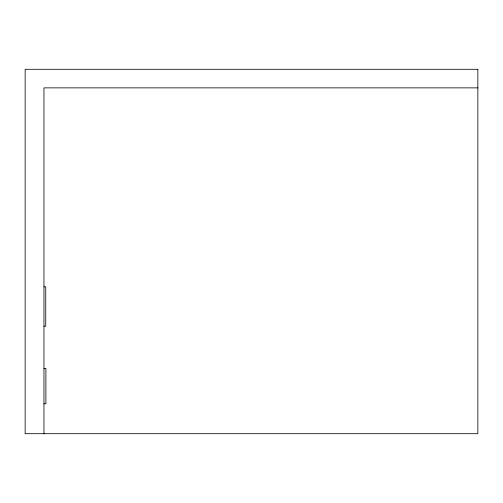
<?xml version="1.0" encoding="UTF-8"?>
<svg xmlns="http://www.w3.org/2000/svg" width="503" height="503" viewBox="0 0 503 503"><rect width="100%" height="100%" fill="white"/><g stroke="black" fill="none" stroke-linecap="round" stroke-linejoin="round"><path stroke-width="0.75" d="M477.85 87.868L43.956 87.868L43.956 433.705M43.956 286.829L45.748 286.829L45.748 326.189L43.956 326.189M43.956 368.441L45.899 368.441L45.899 403.783L43.956 403.783M477.85 69.295L25.15 69.295L25.15 433.705L477.85 433.705L477.85 69.295"/></g></svg>
